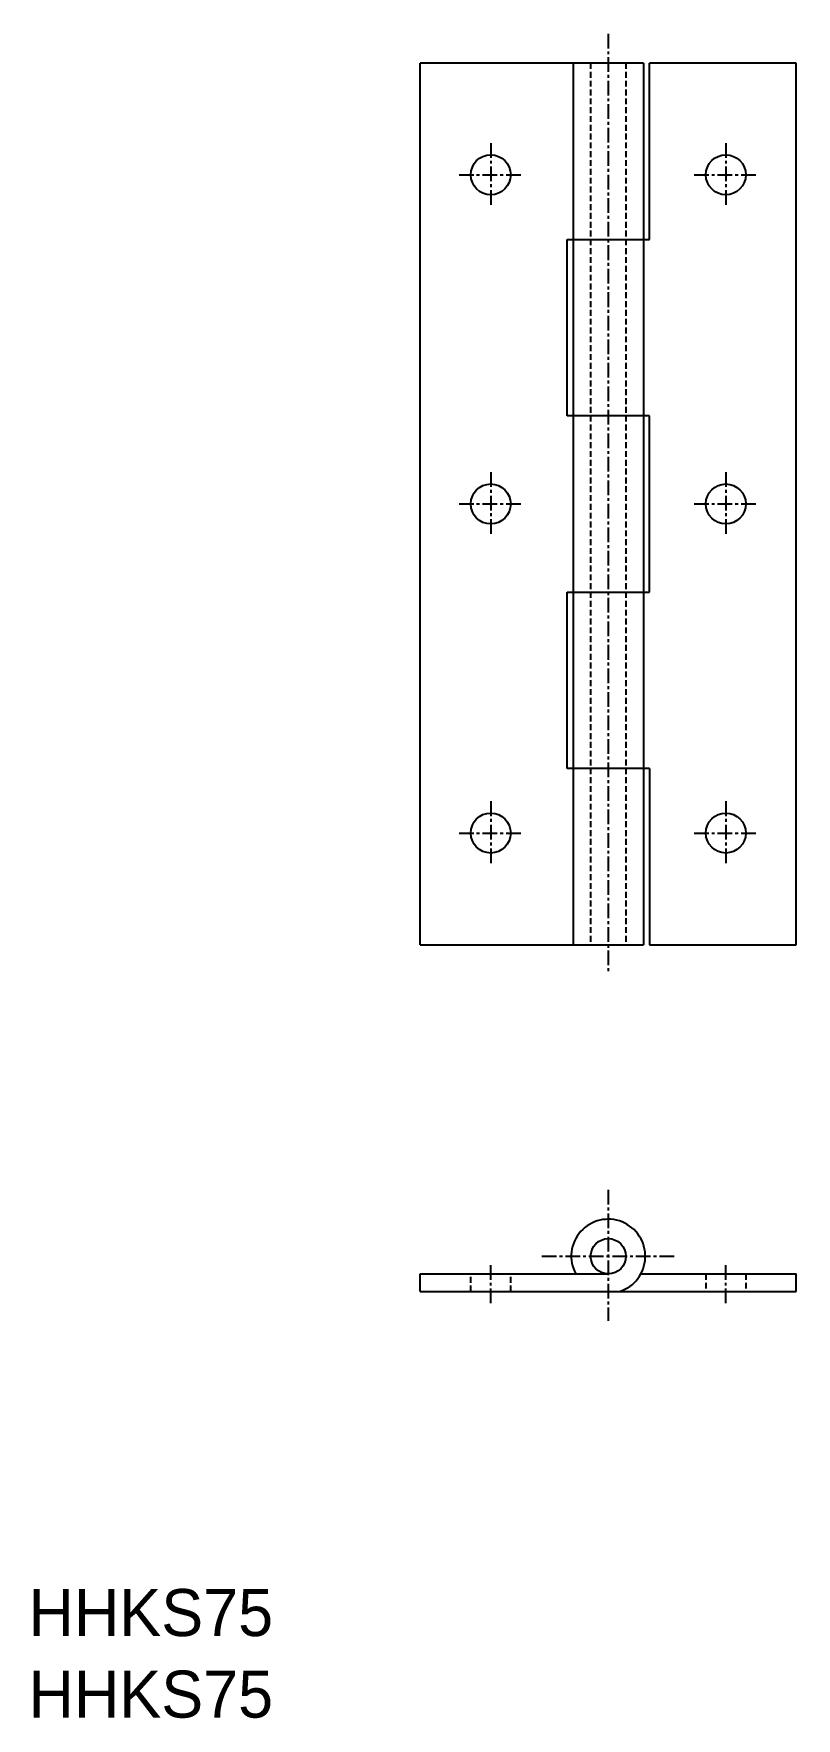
# Model space of a CAD drawing. Extents: x 0 to 65, y 0 to 143.
import ezdxf

# ---------------------------------------------------------------- set-up
doc = ezdxf.new("R2010")
doc.units = 0
doc.linetypes.add('CENTER', pattern=[2, 1.25, -0.25, 0.25, -0.25])
doc.linetypes.add('DASHED', pattern=[0.75, 0.5, -0.25])
doc.layers.get('0').update_dxf_attribs({"linetype": 'CONTINUOUS'})
doc.layers.add('CENTER', color=1, linetype='CENTER')

msp = doc.modelspace()

# ---------------------------------------------------------------- linework, layer by layer
at = {"color": 7, "linetype": 'CONTINUOUS'}
for p, q in [((33.33, 65.75), (33.33, 140.75)), ((52.33, 140.75), (33.33, 140.75)), ((46.33, 140.75), (46.33, 65.75)), ((52.33, 140.75), (52.33, 65.75)), ((52.83, 125.75), (52.83, 140.75)), ((65.33, 140.75), (52.83, 140.75)), ((65.33, 65.75), (65.33, 140.75)), ((45.83, 110.75), (45.83, 125.75)), ((45.83, 125.75), (52.83, 125.75)), ((52.83, 110.75), (45.83, 110.75)), ((52.83, 95.75), (52.83, 110.75)), ((45.83, 80.75), (45.83, 95.75)), ((45.83, 95.75), (52.83, 95.75)), ((52.83, 80.75), (45.83, 80.75)), ((52.83, 80.75), (52.83, 65.75)), ((33.33, 65.75), (52.33, 65.75)), ((52.83, 65.75), (65.33, 65.75)), ((33.33, 37.75), (49.33, 37.75)), ((33.33, 36.25), (33.33, 37.75)), ((52.1, 37.75), (65.33, 37.75)), ((65.33, 36.25), (65.33, 37.75)), ((33.33, 36.25), (65.33, 36.25))]:
    msp.add_line(p, q, dxfattribs=at)
at = {"color": 3, "linetype": 'DASHED'}
for p, q in [((47.83, 140.75), (47.83, 65.75)), ((50.83, 140.75), (50.83, 65.75)), ((37.63, 36.25), (37.63, 37.75)), ((41.03, 36.25), (41.03, 37.75)), ((57.63, 37.75), (57.63, 36.25)), ((61.03, 37.75), (61.03, 36.25))]:
    msp.add_line(p, q, dxfattribs=at)
at = {"color": 7, "linetype": 'CONTINUOUS'}
for centre, radius in [((39.33, 131.25), 1.7), ((59.33, 131.25), 1.7), ((39.33, 103.25), 1.7), ((59.33, 103.25), 1.7), ((39.33, 75.25), 1.7), ((39.33, 75.25), 1.7), ((59.33, 75.25), 1.7), ((59.33, 75.25), 1.7), ((49.33, 39.25), 1.5)]:
    msp.add_circle(centre, radius, dxfattribs=at)
msp.add_arc((49.33, 39.25), 3.15, 287.7528, 208.4369, dxfattribs=at)
at = {"layer": 'CENTER', "color": 1, "linetype": 'CENTER'}
for p, q in [((49.33, 143.25), (49.33, 63.25)), ((39.33, 133.95), (39.33, 128.55)), ((59.33, 133.95), (59.33, 128.55)), ((36.63, 131.25), (42.03, 131.25)), ((56.63, 131.25), (62.03, 131.25)), ((39.33, 105.95), (39.33, 100.55)), ((59.33, 105.95), (59.33, 100.55)), ((36.63, 103.25), (42.03, 103.25)), ((56.63, 103.25), (62.03, 103.25)), ((39.33, 77.95), (39.33, 72.55)), ((39.33, 77.95), (39.33, 72.55)), ((59.33, 77.95), (59.33, 72.55)), ((36.63, 75.25), (42.03, 75.25)), ((56.63, 75.25), (62.03, 75.25)), ((49.33, 44.9), (49.33, 33.75)), ((39.33, 35.25), (39.33, 38.75)), ((43.68, 39.25), (54.98, 39.25)), ((59.33, 35.25), (59.33, 38.75))]:
    msp.add_line(p, q, dxfattribs=at)

# ---------------------------------------------------------------- texts
at = {"color": 7, "linetype": 'CONTINUOUS'}
for p in [(0, 6.94), (0, 0)]:
    msp.add_text('HHKS75', height=4, dxfattribs=at).set_placement(p)

doc.saveas('drawing.dxf')
